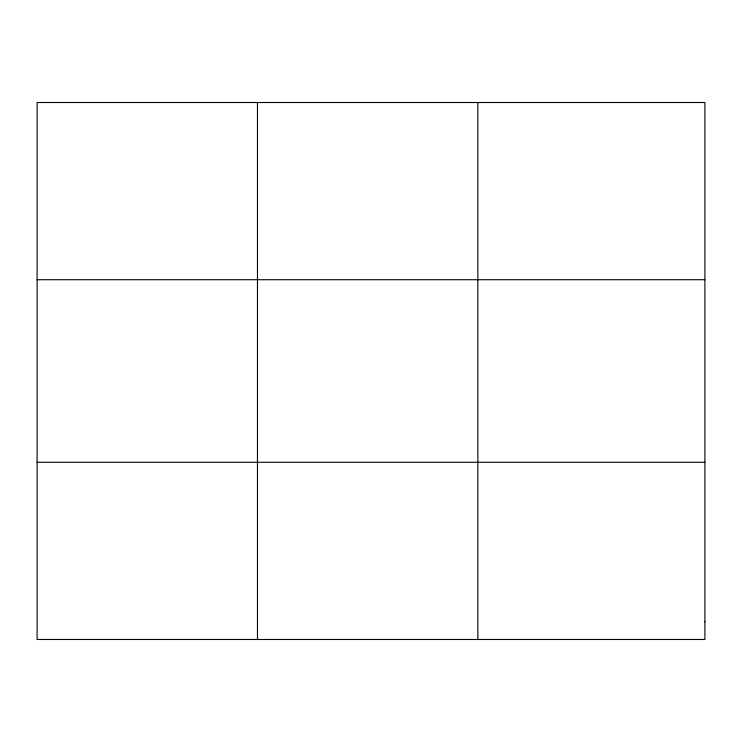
<?xml version="1.0" encoding="UTF-8"?>
<svg xmlns="http://www.w3.org/2000/svg" width="742" height="742" viewBox="0 0 742 742"><rect width="100%" height="100%" fill="white"/><g stroke="black" fill="none" stroke-linecap="round" stroke-linejoin="round"><path stroke-width="1.11" d="M257.474 639.483L257.474 102.517M477.848 639.483L477.848 102.517M37.1 279.715L704.9 279.715M37.1 462.285L704.9 462.285M704.9 621.759L704.9 639.483L37.1 639.483L37.1 102.517L704.9 102.517L704.9 621.759"/></g></svg>
